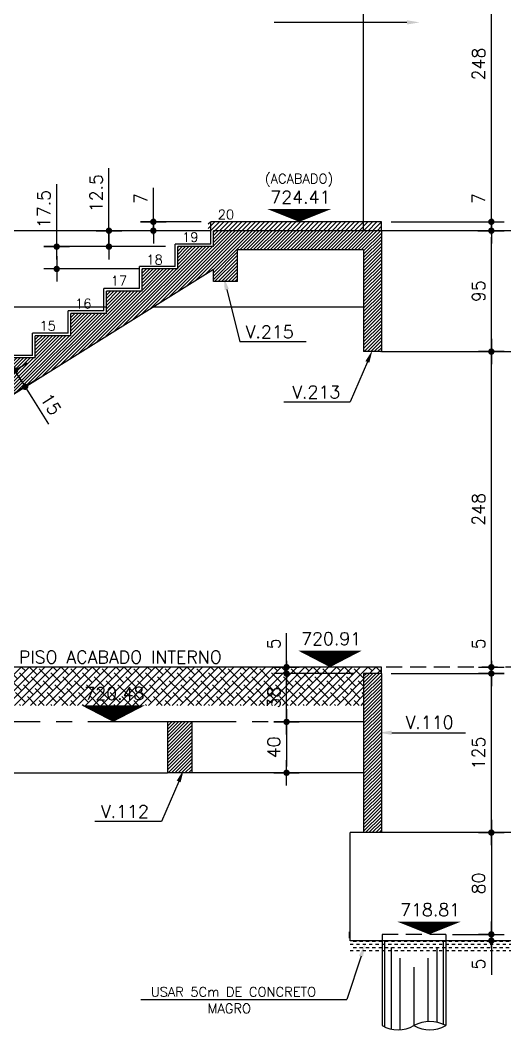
# Model space of a CAD drawing. Header units: inches. Extents: x 0 to 5940, y 0 to 4205.
# Drawn here: x 3071 to 3452, y 2323 to 3116 of the extents above; entities that cross this region are included whole.
import ezdxf
from ezdxf.enums import TextEntityAlignment as Align

# ---------------------------------------------------------------- set-up
doc = ezdxf.new("R2010")
doc.units = ezdxf.units.IN
doc.header["$LTSCALE"] = 50
doc.header["$MEASUREMENT"] = 0
doc.linetypes.add('CENTER', pattern=[2, 1.25, -0.25, 0.25, -0.25])
doc.linetypes.add('HIDDEN', pattern=[0.375, 0.25, -0.125])
for name, color, linetype in [('CORTES', 2, 'Continuous'), ('COTA', 6, 'Continuous'), ('NIVEL', 3, 'Continuous'), ('TEXTO', 3, 'Continuous')]:
    doc.layers.add(name, color=color, linetype=linetype)
doc.styles.add('ROMANS', font='romans.shx')
doc.dimstyles.new('COTA_50', dxfattribs={"dimscale": 5, "dimtxt": 2, "dimasz": 1, "dimexe": 2, "dimexo": 1.5, "dimgap": 1, "dimtad": 1, "dimzin": 12, "dimdsep": 46, "dimtxsty": 'ROMANS', "dimblk1": 'COTA', "dimblk2": 'COTA', "dimsah": 1, "dimcen": -4, "dimdle": 1.5, "dimclrd": 6, "dimclre": 6, "dimclrt": 3, "dimadec": 0, "dimazin": 0, "dimtfac": 1, "dimtofl": 0, "dimtmove": 0, "dimatfit": 3, "dimldrblk": 'COTA', "dimfxl": 1, "dimtolj": 1, "dimtzin": 12, "dimarcsym": 0})

# ---------------------------------------------------------------- blocks, each defined once
blk = doc.blocks.new('COTA')
at = {"layer": 'COTA'}
for p, q in [((0, -2), (0, 2)), ((2, 0), (-2, 0))]:
    blk.add_line(p, q, dxfattribs=at)
at = {"layer": 'COTA', "const_width": 0.5}
blk.add_lwpolyline([(-0.25, 0, 1), (0.25, 0, 1)], format="xyb", close=True, dxfattribs=at)
blk = doc.blocks.new('*D23')
at = {"layer": 'COTA', "color": 6, "lineweight": -2, "transparency": 16777216}
for p, q in [((3175.55, 2962.78), (3175.55, 2984.44)), ((3213.19, 2957.78), (3165.55, 2957.78)), ((3174.89, 2950.78), (3165.55, 2950.78)), ((3175.55, 2945.78), (3175.55, 2940.78))]:
    blk.add_line(p, q, dxfattribs=at)
at = {"layer": 'Defpoints', "color": 0, "transparency": 16777216}
for p in [(3175.55, 2957.78), (3220.69, 2957.78), (3182.39, 2950.78)]:
    blk.add_point(p, dxfattribs=at)
at = {"layer": 'COTA', "color": 6, "lineweight": -2, "transparency": 16777216, "xscale": 5, "yscale": 5, "zscale": 5}
for p, rotation in [((3175.55, 2957.78), 270), ((3175.55, 2950.78), 90)]:
    blk.add_blockref('COTA', p, dxfattribs=dict(at, rotation=rotation))
at = {"layer": 'COTA', "color": 3, "transparency": 16777216, "insert": (3165.55, 2976.11), "char_height": 10, "attachment_point": 5, "rotation": 90, "style": 'ROMANS'}
blk.add_mtext('\\A1;7', dxfattribs=at)
blk = doc.blocks.new('*D38')
at = {"layer": 'COTA', "color": 6, "lineweight": -2, "transparency": 16777216}
for p, q in [((3140.65, 2955.78), (3140.65, 2999.82)), ((3140.7, 2950.78), (3130.65, 2950.78)), ((3185.19, 2938.28), (3130.65, 2938.28)), ((3140.65, 2933.28), (3140.65, 2928.28))]:
    blk.add_line(p, q, dxfattribs=at)
at = {"layer": 'Defpoints', "color": 0, "transparency": 16777216}
for p in [(3140.65, 2950.78), (3148.2, 2950.78), (3192.69, 2938.28)]:
    blk.add_point(p, dxfattribs=at)
at = {"layer": 'COTA', "color": 6, "lineweight": -2, "transparency": 16777216, "xscale": 5, "yscale": 5, "zscale": 5}
for p, rotation in [((3140.65, 2950.78), 270), ((3140.65, 2938.28), 90)]:
    blk.add_blockref('COTA', p, dxfattribs=dict(at, rotation=rotation))
at = {"layer": 'COTA', "color": 3, "transparency": 16777216, "insert": (3130.65, 2980.3), "char_height": 10, "attachment_point": 5, "rotation": 90, "style": 'ROMANS'}
blk.add_mtext('\\A1;12.5', dxfattribs=at)
blk = doc.blocks.new('*D39')
at = {"layer": 'COTA', "color": 6, "lineweight": -2, "transparency": 16777216}
for p, q in [((3099.62, 2943.28), (3099.62, 2987.32)), ((3168.33, 2938.28), (3089.62, 2938.28)), ((3164.12, 2920.78), (3089.62, 2920.78)), ((3099.62, 2915.78), (3099.62, 2910.78))]:
    blk.add_line(p, q, dxfattribs=at)
at = {"layer": 'Defpoints', "color": 0, "transparency": 16777216}
for p in [(3099.62, 2938.28), (3175.83, 2938.28), (3171.62, 2920.78)]:
    blk.add_point(p, dxfattribs=at)
at = {"layer": 'COTA', "color": 6, "lineweight": -2, "transparency": 16777216, "xscale": 5, "yscale": 5, "zscale": 5}
for p, rotation in [((3099.62, 2938.28), 270), ((3099.62, 2920.78), 90)]:
    blk.add_blockref('COTA', p, dxfattribs=dict(at, rotation=rotation))
at = {"layer": 'COTA', "color": 3, "transparency": 16777216, "insert": (3089.62, 2967.8), "char_height": 10, "attachment_point": 5, "rotation": 90, "style": 'ROMANS'}
blk.add_mtext('\\A1;17.5', dxfattribs=at)
blk = doc.blocks.new('*D166')
at = {"layer": 'COTA', "color": 6, "lineweight": -2, "transparency": 16777216}
for p, q in [((3288.48, 2564.78), (3270.15, 2564.78)), ((3280.15, 2559.78), (3280.15, 2529.78)), ((3288.48, 2524.78), (3270.15, 2524.78))]:
    blk.add_line(p, q, dxfattribs=at)
at = {"layer": 'Defpoints', "color": 0, "transparency": 16777216}
for p in [(3295.98, 2564.78), (3280.15, 2524.78), (3295.98, 2524.78)]:
    blk.add_point(p, dxfattribs=at)
at = {"layer": 'COTA', "color": 6, "lineweight": -2, "transparency": 16777216, "xscale": 5, "yscale": 5, "zscale": 5}
for p, rotation in [((3280.15, 2564.78), 90), ((3280.15, 2524.78), 270)]:
    blk.add_blockref('COTA', p, dxfattribs=dict(at, rotation=rotation))
at = {"layer": 'COTA', "color": 3, "transparency": 16777216, "insert": (3270.15, 2544.78), "char_height": 10, "attachment_point": 5, "rotation": 90, "style": 'ROMANS'}
blk.add_mtext('\\A1;40', dxfattribs=at)
blk = doc.blocks.new('*D164')
at = {"layer": 'COTA', "color": 6, "lineweight": -2, "transparency": 16777216}
for p, q in [((3333.19, 2602.78), (3270.15, 2602.78)), ((3280.15, 2569.78), (3280.15, 2597.78)), ((3279.38, 2564.78), (3270.15, 2564.78))]:
    blk.add_line(p, q, dxfattribs=at)
at = {"layer": 'Defpoints', "color": 0, "transparency": 16777216}
for p in [(3280.15, 2602.78), (3340.69, 2602.78), (3286.88, 2564.78)]:
    blk.add_point(p, dxfattribs=at)
at = {"layer": 'COTA', "color": 6, "lineweight": -2, "transparency": 16777216, "xscale": 5, "yscale": 5, "zscale": 5}
for p, rotation in [((3280.15, 2602.78), 90), ((3280.15, 2564.78), 270)]:
    blk.add_blockref('COTA', p, dxfattribs=dict(at, rotation=rotation))
at = {"layer": 'COTA', "color": 3, "transparency": 16777216, "insert": (3270.15, 2583.78), "char_height": 10, "attachment_point": 5, "rotation": 90, "style": 'ROMANS'}
blk.add_mtext('\\A1;38', dxfattribs=at)
blk = doc.blocks.new('*D165')
at = {"layer": 'COTA', "color": 6, "lineweight": -2, "transparency": 16777216}
for p, q in [((3280.15, 2612.78), (3280.15, 2634.44)), ((3285.38, 2607.78), (3270.15, 2607.78)), ((3285.38, 2602.78), (3270.15, 2602.78)), ((3280.15, 2597.78), (3280.15, 2592.78))]:
    blk.add_line(p, q, dxfattribs=at)
at = {"layer": 'Defpoints', "color": 0, "transparency": 16777216}
for p in [(3280.15, 2607.78), (3292.88, 2607.78), (3292.88, 2602.78)]:
    blk.add_point(p, dxfattribs=at)
at = {"layer": 'COTA', "color": 6, "lineweight": -2, "transparency": 16777216, "xscale": 5, "yscale": 5, "zscale": 5}
for p, rotation in [((3280.15, 2607.78), 270), ((3280.15, 2602.78), 90)]:
    blk.add_blockref('COTA', p, dxfattribs=dict(at, rotation=rotation))
at = {"layer": 'COTA', "color": 3, "transparency": 16777216, "insert": (3270.15, 2626.11), "char_height": 10, "attachment_point": 5, "rotation": 90, "style": 'ROMANS'}
blk.add_mtext('\\A1;5', dxfattribs=at)
blk = doc.blocks.new('*D167')
at = {"layer": 'COTA', "color": 6, "lineweight": -2}
for p, q in [((3362.19, 2602.78), (3451, 2602.78)), ((3441, 2482.78), (3441, 2597.78)), ((3448, 2477.78), (3451, 2477.78))]:
    blk.add_line(p, q, dxfattribs=at)
at = {"layer": 'Defpoints', "color": 0}
for p in [(3354.69, 2602.78), (3441, 2602.78), (3440.5, 2477.78)]:
    blk.add_point(p, dxfattribs=at)
at = {"layer": 'COTA', "color": 6, "lineweight": -2, "xscale": 5, "yscale": 5, "zscale": 5}
for p, rotation in [((3441, 2602.78), 90), ((3441, 2477.78), 270)]:
    blk.add_blockref('COTA', p, dxfattribs=dict(at, rotation=rotation))
at = {"layer": 'COTA', "color": 3, "insert": (3431, 2540.28), "char_height": 10, "attachment_point": 5, "rotation": 90, "style": 'ROMANS'}
blk.add_mtext('\\A1;125', dxfattribs=at)
blk = doc.blocks.new('*D174')
at = {"layer": 'COTA', "color": 6, "lineweight": -2, "transparency": 16777216}
for p, q in [((3064.18, 2845.1), (3061.53, 2849.34)), ((3076.33, 2846.8), (3058.35, 2835.56)), ((3084.28, 2834.08), (3066.3, 2822.84)), ((3077.43, 2823.9), (3093.21, 2798.67))]:
    blk.add_line(p, q, dxfattribs=at)
at = {"layer": 'Defpoints', "color": 0, "transparency": 16777216}
for p in [(3082.69, 2850.78), (3090.64, 2838.06), (3074.78, 2828.14)]:
    blk.add_point(p, dxfattribs=at)
at = {"layer": 'COTA', "color": 6, "lineweight": -2, "transparency": 16777216, "xscale": 5, "yscale": 5, "zscale": 5}
for p, rotation in [((3066.83, 2840.86), 302.0053852821644), ((3074.78, 2828.14), 122.0053852821644)]:
    blk.add_blockref('COTA', p, dxfattribs=dict(at, rotation=rotation))
at = {"layer": 'COTA', "color": 3, "transparency": 16777216, "insert": (3095.13, 2814.47), "char_height": 10, "attachment_point": 5, "rotation": 302.00539, "style": 'ROMANS'}
blk.add_mtext('\\A1;15', dxfattribs=at)
blk = doc.blocks.new('*D178')
at = {"layer": 'COTA', "color": 6, "lineweight": -2, "transparency": 16777216}
for p, q in [((3441, 2612.78), (3441, 2634.44)), ((3438.5, 2607.78), (3451, 2607.78)), ((3438.5, 2602.78), (3451, 2602.78)), ((3441, 2597.78), (3441, 2592.78))]:
    blk.add_line(p, q, dxfattribs=at)
at = {"layer": 'Defpoints', "color": 0, "transparency": 16777216}
for p in [(3431, 2607.78), (3431, 2602.78), (3441, 2607.78)]:
    blk.add_point(p, dxfattribs=at)
at = {"layer": 'COTA', "color": 6, "lineweight": -2, "transparency": 16777216, "xscale": 5, "yscale": 5, "zscale": 5}
for p, rotation in [((3441, 2607.78), 270), ((3441, 2602.78), 90)]:
    blk.add_blockref('COTA', p, dxfattribs=dict(at, rotation=rotation))
at = {"layer": 'COTA', "color": 3, "transparency": 16777216, "insert": (3431, 2626.11), "char_height": 10, "attachment_point": 5, "rotation": 90, "style": 'ROMANS'}
blk.add_mtext('\\A1;5', dxfattribs=at)
blk = doc.blocks.new('*D179')
at = {"layer": 'COTA', "color": 6, "lineweight": -2, "transparency": 16777216}
for p, q in [((3362.19, 2855.78), (3451, 2855.78)), ((3441, 2612.78), (3441, 2850.78)), ((3432.96, 2607.78), (3451, 2607.78))]:
    blk.add_line(p, q, dxfattribs=at)
at = {"layer": 'Defpoints', "color": 0, "transparency": 16777216}
for p in [(3354.69, 2855.78), (3441, 2855.78), (3425.46, 2607.78)]:
    blk.add_point(p, dxfattribs=at)
at = {"layer": 'COTA', "color": 6, "lineweight": -2, "transparency": 16777216, "xscale": 5, "yscale": 5, "zscale": 5}
for p, rotation in [((3441, 2855.78), 90), ((3441, 2607.78), 270)]:
    blk.add_blockref('COTA', p, dxfattribs=dict(at, rotation=rotation))
at = {"layer": 'COTA', "color": 3, "transparency": 16777216, "insert": (3431, 2731.78), "char_height": 10, "attachment_point": 5, "rotation": 90, "style": 'ROMANS'}
blk.add_mtext('\\A1;248', dxfattribs=at)
blk = doc.blocks.new('*D180')
at = {"layer": 'COTA', "color": 6, "lineweight": -2, "transparency": 16777216}
for p, q in [((3430.26, 2950.78), (3451, 2950.78)), ((3441, 2860.78), (3441, 2945.78)), ((3430.26, 2855.78), (3451, 2855.78))]:
    blk.add_line(p, q, dxfattribs=at)
at = {"layer": 'Defpoints', "color": 0, "transparency": 16777216}
for p in [(3422.76, 2950.78), (3441, 2950.78), (3422.76, 2855.78)]:
    blk.add_point(p, dxfattribs=at)
at = {"layer": 'COTA', "color": 6, "lineweight": -2, "transparency": 16777216, "xscale": 5, "yscale": 5, "zscale": 5}
for p, rotation in [((3441, 2950.78), 90), ((3441, 2855.78), 270)]:
    blk.add_blockref('COTA', p, dxfattribs=dict(at, rotation=rotation))
at = {"layer": 'COTA', "color": 3, "transparency": 16777216, "insert": (3431, 2903.28), "char_height": 10, "attachment_point": 5, "rotation": 90, "style": 'ROMANS'}
blk.add_mtext('\\A1;95', dxfattribs=at)
blk = doc.blocks.new('*D181')
at = {"layer": 'COTA', "color": 6, "lineweight": -2, "transparency": 16777216}
for p, q in [((3441, 2962.78), (3441, 2984.44)), ((3362.19, 2957.78), (3451, 2957.78)), ((3433.34, 2950.78), (3451, 2950.78)), ((3441, 2945.78), (3441, 2940.78))]:
    blk.add_line(p, q, dxfattribs=at)
at = {"layer": 'Defpoints', "color": 0, "transparency": 16777216}
for p in [(3354.69, 2957.78), (3441, 2957.78), (3425.84, 2950.78)]:
    blk.add_point(p, dxfattribs=at)
at = {"layer": 'COTA', "color": 6, "lineweight": -2, "transparency": 16777216, "xscale": 5, "yscale": 5, "zscale": 5}
for p, rotation in [((3441, 2957.78), 270), ((3441, 2950.78), 90)]:
    blk.add_blockref('COTA', p, dxfattribs=dict(at, rotation=rotation))
at = {"layer": 'COTA', "color": 3, "transparency": 16777216, "insert": (3431, 2976.11), "char_height": 10, "attachment_point": 5, "rotation": 90, "style": 'ROMANS'}
blk.add_mtext('\\A1;7', dxfattribs=at)
blk = doc.blocks.new('*D182')
at = {"layer": 'COTA', "color": 6, "lineweight": -2, "transparency": 16777216}
for p, q in [((3362.19, 3205.78), (3451, 3205.78)), ((3441, 2962.78), (3441, 3200.78)), ((3433.34, 2957.78), (3451, 2957.78))]:
    blk.add_line(p, q, dxfattribs=at)
at = {"layer": 'Defpoints', "color": 0, "transparency": 16777216}
for p in [(3354.69, 3205.78), (3441, 3205.78), (3425.84, 2957.78)]:
    blk.add_point(p, dxfattribs=at)
at = {"layer": 'COTA', "color": 6, "lineweight": -2, "transparency": 16777216, "xscale": 5, "yscale": 5, "zscale": 5}
for p, rotation in [((3441, 3205.78), 90), ((3441, 2957.78), 270)]:
    blk.add_blockref('COTA', p, dxfattribs=dict(at, rotation=rotation))
at = {"layer": 'COTA', "color": 3, "transparency": 16777216, "insert": (3431, 3081.78), "char_height": 10, "attachment_point": 5, "rotation": 90, "style": 'ROMANS'}
blk.add_mtext('\\A1;248', dxfattribs=at)
blk = doc.blocks.new('*D195')
at = {"layer": 'COTA', "color": 6, "lineweight": -2}
for p, q in [((3441.97, 2477.78), (3431, 2477.78)), ((3441, 2472.78), (3441, 2402.78)), ((3410.36, 2397.78), (3451, 2397.78))]:
    blk.add_line(p, q, dxfattribs=at)
at = {"layer": 'Defpoints', "color": 0}
for p in [(3449.47, 2477.78), (3402.86, 2397.78), (3441, 2397.78)]:
    blk.add_point(p, dxfattribs=at)
at = {"layer": 'COTA', "color": 6, "lineweight": -2, "xscale": 5, "yscale": 5, "zscale": 5}
for p, rotation in [((3441, 2477.78), 90), ((3441, 2397.78), 270)]:
    blk.add_blockref('COTA', p, dxfattribs=dict(at, rotation=rotation))
at = {"layer": 'COTA', "color": 3, "insert": (3431, 2437.78), "char_height": 10, "attachment_point": 5, "rotation": 90, "style": 'ROMANS'}
blk.add_mtext('\\A1;80', dxfattribs=at)
blk = doc.blocks.new('*D196')
at = {"layer": 'COTA', "color": 6, "lineweight": -2}
for p, q in [((3441, 2402.78), (3441, 2407.78)), ((3439.73, 2397.78), (3431, 2397.78)), ((3439.73, 2392.78), (3431, 2392.78)), ((3441, 2387.78), (3441, 2366.11))]:
    blk.add_line(p, q, dxfattribs=at)
at = {"layer": 'Defpoints', "color": 0}
for p in [(3447.23, 2397.78), (3441, 2392.78), (3447.23, 2392.78)]:
    blk.add_point(p, dxfattribs=at)
at = {"layer": 'COTA', "color": 6, "lineweight": -2, "xscale": 5, "yscale": 5, "zscale": 5}
for p, rotation in [((3441, 2397.78), 270), ((3441, 2392.78), 90)]:
    blk.add_blockref('COTA', p, dxfattribs=dict(at, rotation=rotation))
at = {"layer": 'COTA', "color": 3, "insert": (3431, 2374.44), "char_height": 10, "attachment_point": 5, "rotation": 90, "style": 'ROMANS'}
blk.add_mtext('\\A1;5', dxfattribs=at)

msp = doc.modelspace()

# ---------------------------------------------------------------- hatches: boundary and pattern name
at = {"layer": 'CORTES'}
h = msp.add_hatch(dxfattribs=at)
h.set_pattern_fill('ANSI31', color=253, scale=20)
h.set_pattern_definition([(45, (-30174.3598, 13573.4122), (-1.76776695, 1.76776695), [])])
h.paths.add_polyline_path([(3354.69, 2957.775), (3218.69, 2957.775), (3218.69, 2950.775), (3354.69, 2950.775)])
h = msp.add_hatch(dxfattribs=at)
h.set_pattern_fill('ANSI31', color=252, scale=15)
h.paths.add_polyline_path([(3222.69, 2920.587), (3222.69, 2910.775), (3241.69, 2910.775), (3241.69, 2935.775), (3340.69, 2935.775), (3340.69, 2855.775), (3354.69, 2855.775), (3354.69, 2950.775), (3222.69, 2950.775), (3222.69, 2938.275), (3194.69, 2938.275), (3194.69, 2920.775), (3166.69, 2920.775), (3166.69, 2903.275), (3138.69, 2903.275), (3138.69, 2885.775), (3110.69, 2885.775), (3110.69, 2868.275), (3082.69, 2868.275), (3082.69, 2850.775), (3054.69, 2850.775), (3054.69, 2833.275), (3026.69, 2833.275), (3026.69, 2815.775), (2998.69, 2815.775), (2998.69, 2798.275), (2970.69, 2798.275), (2970.69, 2780.775), (2942.69, 2780.775), (2942.69, 2763.275), (2914.69, 2763.275), (2914.69, 2745.775), (2886.69, 2745.775), (2886.69, 2728.275), (2858.69, 2728.275), (2858.69, 2710.775), (2737.19, 2710.775), (2737.19, 2680.775), (2756.19, 2680.775), (2756.19, 2695.775), (2862.992, 2695.775)])
h.paths.add_polyline_path([(2867.955, 2695.491), (2883.847, 2695.491), (2883.847, 2706.741), (2867.955, 2706.741)], flags=17)
h = msp.add_hatch(dxfattribs=at)
h.set_pattern_fill('ANSI38', color=253, scale=35)
h.paths.add_polyline_path([(3340.69, 2602.775), (3354.69, 2602.775), (3354.69, 2607.775), (2996.69, 2607.775), (2996.69, 2577.775), (3340.69, 2577.775)])
h = msp.add_hatch(dxfattribs=at)
h.set_pattern_fill('ANSI31', color=252, scale=15)
h.paths.add_polyline_path([(3354.69, 2602.775), (3354.69, 2477.775), (3354.69, 2477.775), (3340.69, 2477.775), (3340.69, 2477.775), (3340.69, 2602.775), (3340.69, 2602.775)])
h = msp.add_hatch(dxfattribs=at)
h.set_pattern_fill('ANSI31', color=252, scale=15)
h.set_pattern_definition([(45, (6920.7044, 13112.8642), (-1.3258252, 1.3258252), [])])
h.paths.add_polyline_path([(3186.69, 2564.775), (3186.69, 2524.775), (3186.69, 2524.775), (3205.69, 2524.775), (3205.69, 2524.775), (3205.69, 2564.775), (3205.69, 2564.775)])
h = msp.add_hatch(dxfattribs=at)
h.set_pattern_fill('DASH', color=252, scale=20, style=0)
h.set_pattern_definition([(0, (0, -65), (2.5, 2.5), [2.5, -2.5])])
h.paths.add_polyline_path([(3580.19, 2392.775), (3330.19, 2392.775), (3330.19, 2382.775), (3580.19, 2382.775)])

# ---------------------------------------------------------------- linework, layer by layer
for p, q in [((3340.69, 2950.775), (3340.69, 3205.775)), ((3220.69, 2950.775), (2756.19, 2950.775)), ((3520.69, 2950.775), (3354.69, 2950.775)), ((3138.69, 2890.775), (2454.69, 2890.775)), ((3340.69, 2890.775), (3175.703, 2890.775)), ((3354.69, 2855.775), (3520.69, 2855.775)), ((3354.69, 2607.775), (2996.69, 2607.775)), ((3354.69, 2602.775), (3354.69, 2607.775)), ((2996.69, 2524.775), (3186.69, 2524.775)), ((3340.69, 2524.775), (3205.69, 2524.775)), ((3330.19, 2392.775), (3330.19, 2477.775)), ((3340.69, 2477.775), (3330.19, 2477.775)), ((3520.69, 2477.775), (3354.69, 2477.775)), ((3580.19, 2392.775), (3330.19, 2392.775)), ((3355.19, 2392.775), (3355.19, 2326.031)), ((3405.19, 2392.775), (3405.19, 2326.031))]:
    msp.add_line(p, q, dxfattribs=at)
at = {"layer": 'CORTES', "color": 253}
for p, q in [((3354.69, 2957.775), (3220.69, 2957.775)), ((3220.69, 2940.275), (3220.69, 2957.775)), ((3354.69, 2950.775), (3354.69, 2957.775)), ((3220.69, 2940.275), (3192.69, 2940.275)), ((3192.69, 2922.775), (3192.69, 2940.275)), ((3192.69, 2922.775), (3164.69, 2922.775)), ((3164.69, 2905.275), (3164.69, 2922.775)), ((3164.69, 2905.275), (3136.69, 2905.275)), ((3136.69, 2887.775), (3136.69, 2905.275)), ((3136.69, 2887.775), (3108.69, 2887.775)), ((3108.69, 2870.275), (3108.69, 2887.775)), ((3108.69, 2870.275), (3080.69, 2870.275)), ((3080.69, 2852.775), (3080.69, 2870.275)), ((3080.69, 2852.775), (3052.69, 2852.775))]:
    msp.add_line(p, q, dxfattribs=at)
at = {"layer": 'CORTES', "color": 1}
for p, q in [((3354.69, 2950.775), (3222.69, 2950.775)), ((3222.69, 2938.275), (3222.69, 2950.775)), ((3354.69, 2950.775), (3354.69, 2855.775)), ((3194.69, 2920.775), (3194.69, 2938.275)), ((3222.69, 2938.275), (3194.69, 2938.275)), ((3241.69, 2910.775), (3241.69, 2935.775)), ((3340.69, 2935.775), (3241.69, 2935.775)), ((3340.69, 2935.775), (3340.69, 2855.775)), ((2862.992, 2695.775), (3222.69, 2920.587)), ((3166.69, 2903.275), (3166.69, 2920.775)), ((3194.69, 2920.775), (3166.69, 2920.775)), ((3222.69, 2910.775), (3222.69, 2920.587)), ((3241.69, 2910.775), (3222.69, 2910.775)), ((3138.69, 2885.775), (3138.69, 2903.275)), ((3166.69, 2903.275), (3138.69, 2903.275)), ((3110.69, 2868.275), (3110.69, 2885.775)), ((3138.69, 2885.775), (3110.69, 2885.775)), ((3082.69, 2850.775), (3082.69, 2868.275)), ((3110.69, 2868.275), (3082.69, 2868.275)), ((3082.69, 2850.775), (3054.69, 2850.775)), ((3354.69, 2855.775), (3340.69, 2855.775)), ((3354.69, 2602.775), (3340.69, 2602.775)), ((3340.69, 2602.775), (3340.69, 2477.775)), ((3354.69, 2602.775), (3354.69, 2477.775)), ((3205.69, 2564.775), (3186.69, 2564.775)), ((3186.69, 2564.775), (3186.69, 2524.775)), ((3205.69, 2564.775), (3205.69, 2524.775)), ((3205.69, 2524.775), (3186.69, 2524.775)), ((3354.69, 2477.775), (3340.69, 2477.775))]:
    msp.add_line(p, q, dxfattribs=at)
at = {"layer": 'CORTES', "color": 8, "linetype": 'HIDDEN'}
for p, q in [((3539.69, 2607.775), (3354.69, 2607.775)), ((3405.19, 2397.775), (3355.19, 2397.775)), ((3355.19, 2397.775), (3355.19, 2392.775)), ((3405.19, 2397.775), (3405.19, 2392.775))]:
    msp.add_line(p, q, dxfattribs=at)
at = {"layer": 'CORTES', "color": 8}
for p, q in [((3329.392, 2399.891), (3329.392, 2394.891)), ((3357.19, 2392.775), (3357.19, 2325.026)), ((3403.19, 2392.775), (3403.19, 2327.037)), ((3362.19, 2387.511), (3362.19, 2323.373)), ((3398.19, 2387.511), (3398.19, 2328.69)), ((3369.19, 2379.051), (3369.19, 2322.82)), ((3391.19, 2379.051), (3391.19, 2329.243)), ((3380.19, 2371.907), (3380.19, 2326.031))]:
    msp.add_line(p, q, dxfattribs=at)
at = {"layer": 'CORTES'}
for centre, start, end in [((3367.69, 2348.401), 240.804043, 299.195957), ((3392.69, 2303.662), 60.804043, 119.195957), ((3392.69, 2348.401), 240.804043, 299.195957)]:
    msp.add_arc(centre, 25.625, start, end, dxfattribs=at)
at = {"layer": 'COTA', "linetype": 'CENTER'}
for p, q in [((3186.69, 2564.775), (2996.69, 2564.775)), ((3340.69, 2564.775), (3205.69, 2564.775))]:
    msp.add_line(p, q, dxfattribs=at)
at = {"layer": 'NIVEL', "color": 1}
for points in [[(3290.096, 2957.775, 0, 50, 0), (3290.096, 2967.775, 50, 50, 0)], [(3314.288, 2607.775, 0, 50, 0), (3314.288, 2620.775, 50, 50, 0)], [(3144, 2564.775, 0, 50, 0), (3144, 2577.775, 50, 50, 0)], [(3392.066, 2397.775, 0, 50, 0), (3392.066, 2407.775, 50, 50, 0)]]:
    msp.add_lwpolyline(points, format="xyseb", dxfattribs=at)
at = {"layer": 'TEXTO', "color": 8}
for p, q in [((3374.726, 3114.53), (3270.381, 3114.53)), ((3233.19, 2904.6), (3243.361, 2863.514)), ((3295.684, 2863.514), (3243.361, 2863.514)), ((3343.625, 2847.62), (3330.146, 2816.197)), ((3277.888, 2816.197), (3330.146, 2816.197)), ((3362.729, 2556.265), (3420.68, 2556.265)), ((3195.433, 2517.958), (3181.953, 2486.535)), ((3181.953, 2486.535), (3129.695, 2486.535)), ((3338.639, 2380.69), (3327.557, 2346.613)), ((3165.823, 2346.613), (3327.557, 2346.613))]:
    msp.add_line(p, q, dxfattribs=at)
for points in [[(3374.726, 3112.864), (3374.726, 3116.197), (3384.726, 3114.53)], [(3231.572, 2904.199), (3234.808, 2905), (3230.787, 2914.307)], [(3342.094, 2848.277), (3345.157, 2846.963), (3347.567, 2856.81)], [(3362.729, 2554.599), (3362.729, 2557.932), (3352.729, 2556.265)], [(3193.901, 2518.615), (3196.964, 2517.301), (3199.375, 2527.148)], [(3340.224, 2380.174), (3337.054, 2381.205), (3341.732, 2390.199)]]:
    msp.add_solid(points, dxfattribs=at)

# ---------------------------------------------------------------- texts
at = {"layer": 'NIVEL', "color": 4, "style": 'ROMANS'}
msp.add_text('(ACABADO)', height=7.5, dxfattribs=at).set_placement((3289.992, 2987.932), align=Align.CENTER)
at = {"layer": 'NIVEL', "color": 3, "style": 'ROMANS'}
for s, p in [('724.41', (3290.984, 2972.129)), ('720.91', (3315.176, 2625.129)), ('720.48', (3144.888, 2582.129)), ('718.81', (3392.953, 2412.129))]:
    msp.add_text(s, height=10, dxfattribs=at).set_placement(p, align=Align.CENTER)
at = {"layer": 'TEXTO', "color": 4, "style": 'ROMANS'}
for s, p in [('20', (3226.12, 2959.766)), ('19', (3198.12, 2942.016)), ('18', (3170.12, 2924.266)), ('17', (3142.12, 2907.716)), ('16', (3114.12, 2889.766)), ('15', (3086.12, 2872.266)), ('USAR 5Cm DE CONCRETO', (3173.468, 2348.846)), ('MAGRO', (3218.145, 2335.828))]:
    msp.add_text(s, height=7.5, dxfattribs=at).set_placement(p)
at = {"layer": 'TEXTO', "color": 3, "style": 'ROMANS'}
for s, p in [('V.215', (3248.03, 2866.314)), ('V.213', (3284.59, 2818.997)), ('PISO ACABADO INTERNO', (3069.872, 2610.679)), ('V.110', (3373.624, 2559.439)), ('V.112', (3134.299, 2489.334))]:
    msp.add_text(s, height=10, dxfattribs=at).set_placement(p)

# ---------------------------------------------------------------- dimensions: what is measured, and where the dimension line sits
at = {"layer": 'COTA'}
for base, p1, p2, picture, middle in [((3441, 3205.775), (3425.841, 2957.775), (3354.69, 3205.775), '*D182', (3431, 3081.775)), ((3140.651, 2950.775), (3192.69, 2938.275), (3148.196, 2950.775), '*D38', (3130.651, 2980.299)), ((3099.62, 2938.275), (3171.615, 2920.775), (3175.831, 2938.275), '*D39', (3089.62, 2967.799)), ((3175.551, 2957.775), (3182.392, 2950.775), (3220.69, 2957.775), '*D23', (3165.551, 2976.109)), ((3441, 2957.775), (3425.841, 2950.775), (3354.69, 2957.775), '*D181', (3431, 2976.109)), ((3441, 2950.775), (3422.763, 2855.775), (3422.763, 2950.775), '*D180', (3431, 2903.275)), ((3441, 2855.775), (3425.457, 2607.775), (3354.69, 2855.775), '*D179', (3431, 2731.775)), ((3280.152, 2607.775), (3292.881, 2602.775), (3292.881, 2607.775), '*D165', (3270.152, 2626.109)), ((3441, 2607.775), (3431, 2602.775), (3431, 2607.775), '*D178', (3431, 2626.109)), ((3280.152, 2602.775), (3286.881, 2564.775), (3340.69, 2602.775), '*D164', (3270.152, 2583.775)), ((3441, 2602.775), (3440.5, 2477.775), (3354.69, 2602.775), '*D167', (3431, 2540.275)), ((3280.152, 2524.775), (3295.976, 2564.775), (3295.976, 2524.775), '*D166', (3270.152, 2544.775)), ((3441, 2397.775), (3449.466, 2477.775), (3402.856, 2397.775), '*D195', (3431, 2437.775)), ((3441, 2392.775), (3447.228, 2397.775), (3447.228, 2392.775), '*D196', (3431, 2374.442))]:
    dim = msp.add_linear_dim(base=base, p1=p1, p2=p2, angle=90, dimstyle='COTA_50', dxfattribs=at)
    dim.commit()
    dim.dimension.update_dxf_attribs({"geometry": picture, "text_midpoint": middle})
dim = msp.add_aligned_dim(p1=(3082.69, 2850.775), p2=(3090.64, 2838.055), distance=-18.699, dimstyle='COTA_50', dxfattribs=at)
dim.commit()
dim.dimension.update_dxf_attribs({"geometry": '*D174', "text_midpoint": (3095.125, 2814.466)})

doc.saveas('drawing.dxf')
